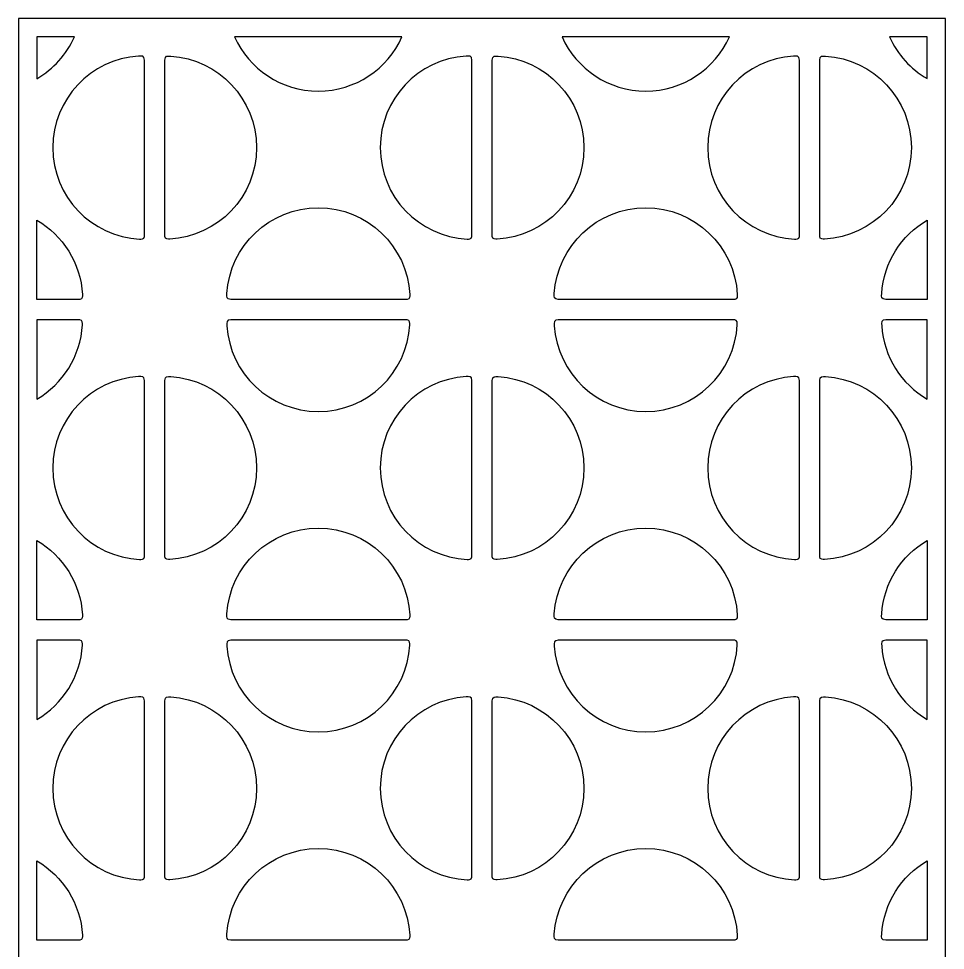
# Model space of a CAD drawing. Header units: centimetres. Extents: x -9.9 to 8.9, y -11 to 7.2.
# Drawn here: x -9.95 to -0.93, y -1.91 to 7.15 of the extents above; entities that cross this region are included whole.
import ezdxf

# ---------------------------------------------------------------- set-up
doc = ezdxf.new("R2010")
doc.units = ezdxf.units.CM
doc.header["$MEASUREMENT"] = 0
doc.layers.add('layer 1', color=7, linetype='Continuous')

msp = doc.modelspace()

# ---------------------------------------------------------------- linework, layer by layer
at = {"layer": 'layer 1', "color": 177}
for points, knots in [([(-9.94549, 7.15395), (-9.94549, 7.15395), (-0.92933, 7.15395), (-0.92933, 7.15395), (-0.92933, 7.15395), (-0.92933, 7.15395), (-0.92933, -10.97641), (-0.92933, -10.97641), (-0.92933, -10.97641), (-0.92933, -10.97641), (-9.94549, -10.97641), (-9.94549, -10.97641), (-9.94549, -10.97641), (-9.94549, -10.97641), (-9.94549, 7.15395), (-9.94549, 7.15395)], [0, 0, 0, 0, 0.2, 0.2, 0.2, 0.2, 0.4, 0.4, 0.4, 0.4, 0.6, 0.6, 0.6, 0.6, 1, 1, 1, 1]), ([(-9.40189, 6.97615), (-9.47847, 6.80547), (-9.60714, 6.66324), (-9.76769, 6.56973), (-9.76769, 6.56973), (-9.76769, 6.56973), (-9.76769, 6.97615), (-9.76769, 6.97615), (-9.76769, 6.97615), (-9.76769, 6.97615), (-9.40189, 6.97615), (-9.40189, 6.97615)], [0, 0, 0, 0, 0.25, 0.25, 0.25, 0.25, 0.5, 0.5, 0.5, 0.5, 1, 1, 1, 1]), ([(-6.21626, 6.97615), (-6.35562, 6.66555), (-6.66754, 6.44914), (-7.02995, 6.44914), (-7.02995, 6.44914), (-7.39239, 6.44914), (-7.70435, 6.66553), (-7.84372, 6.97615), (-7.84372, 6.97615), (-7.84372, 6.97615), (-6.21626, 6.97615), (-6.21626, 6.97615)], [0, 0, 0, 0, 0.25, 0.25, 0.25, 0.25, 0.5, 0.5, 0.5, 0.5, 1, 1, 1, 1]), ([(-3.03061, 6.97615), (-3.16997, 6.66555), (-3.48188, 6.44914), (-3.84429, 6.44914), (-3.84429, 6.44914), (-4.20673, 6.44914), (-4.5187, 6.66553), (-4.65806, 6.97615), (-4.65806, 6.97615), (-4.65806, 6.97615), (-3.03061, 6.97615), (-3.03061, 6.97615)], [0, 0, 0, 0, 0.25, 0.25, 0.25, 0.25, 0.5, 0.5, 0.5, 0.5, 1, 1, 1, 1]), ([(-1.10714, 6.57007), (-1.26742, 6.66359), (-1.3959, 6.80568), (-1.47239, 6.97615), (-1.47239, 6.97615), (-1.47239, 6.97615), (-1.10714, 6.97615), (-1.10714, 6.97615), (-1.10714, 6.97615), (-1.10714, 6.97615), (-1.10714, 6.57007), (-1.10714, 6.57007)], [0, 0, 0, 0, 0.25, 0.25, 0.25, 0.25, 0.5, 0.5, 0.5, 0.5, 1, 1, 1, 1]), ([(-8.72135, 5.89903), (-8.72135, 5.89903), (-8.72135, 5.03371), (-8.72135, 5.03371), (-8.72135, 5.03371), (-8.72135, 5.00645), (-8.75635, 5.00799), (-8.76854, 5.00881), (-8.76854, 5.00881), (-9.23887, 5.03337), (-9.61282, 5.42261), (-9.61282, 5.89903), (-9.61282, 5.89903), (-9.61282, 6.37207), (-9.24418, 6.75915), (-8.77858, 6.78869), (-8.77858, 6.78869), (-8.74701, 6.79136), (-8.72192, 6.79552), (-8.72135, 6.7495), (-8.72135, 6.7495), (-8.72135, 6.7495), (-8.72135, 5.89903), (-8.72135, 5.89903)], [0, 0, 0, 0, 0.1428571, 0.1428571, 0.1428571, 0.1428571, 0.2857143, 0.2857143, 0.2857143, 0.2857143, 0.4285714, 0.4285714, 0.4285714, 0.4285714, 0.5714286, 0.5714286, 0.5714286, 0.5714286, 0.7142857, 0.7142857, 0.7142857, 0.7142857, 1, 1, 1, 1]), ([(-8.52292, 5.89903), (-8.52292, 5.89903), (-8.52292, 5.03371), (-8.52292, 5.03371), (-8.52292, 5.03371), (-8.52292, 5.00645), (-8.48792, 5.00799), (-8.47573, 5.00881), (-8.47573, 5.00881), (-8.0054, 5.03337), (-7.63145, 5.42261), (-7.63145, 5.89903), (-7.63145, 5.89903), (-7.63145, 6.37207), (-8.00009, 6.75915), (-8.46569, 6.78869), (-8.46569, 6.78869), (-8.49727, 6.79136), (-8.52236, 6.79552), (-8.52292, 6.7495), (-8.52292, 6.7495), (-8.52292, 6.7495), (-8.52292, 5.89903), (-8.52292, 5.89903)], [0, 0, 0, 0, 0.1428571, 0.1428571, 0.1428571, 0.1428571, 0.2857143, 0.2857143, 0.2857143, 0.2857143, 0.4285714, 0.4285714, 0.4285714, 0.4285714, 0.5714286, 0.5714286, 0.5714286, 0.5714286, 0.7142857, 0.7142857, 0.7142857, 0.7142857, 1, 1, 1, 1]), ([(-5.53569, 5.89903), (-5.53569, 5.89903), (-5.53569, 5.03371), (-5.53569, 5.03371), (-5.53569, 5.03371), (-5.53569, 5.00645), (-5.57069, 5.00799), (-5.58288, 5.00881), (-5.58288, 5.00881), (-6.05321, 5.03337), (-6.42716, 5.42261), (-6.42716, 5.89903), (-6.42716, 5.89903), (-6.42716, 6.37207), (-6.05852, 6.75915), (-5.59292, 6.78869), (-5.59292, 6.78869), (-5.56135, 6.79136), (-5.53625, 6.79552), (-5.53569, 6.7495), (-5.53569, 6.7495), (-5.53569, 6.7495), (-5.53569, 5.89903), (-5.53569, 5.89903)], [0, 0, 0, 0, 0.1428571, 0.1428571, 0.1428571, 0.1428571, 0.2857143, 0.2857143, 0.2857143, 0.2857143, 0.4285714, 0.4285714, 0.4285714, 0.4285714, 0.5714286, 0.5714286, 0.5714286, 0.5714286, 0.7142857, 0.7142857, 0.7142857, 0.7142857, 1, 1, 1, 1]), ([(-5.33726, 5.89903), (-5.33726, 5.89903), (-5.33726, 5.03371), (-5.33726, 5.03371), (-5.33726, 5.03371), (-5.33726, 5.00645), (-5.30226, 5.00799), (-5.29007, 5.00881), (-5.29007, 5.00881), (-4.81974, 5.03337), (-4.44579, 5.42261), (-4.44579, 5.89903), (-4.44579, 5.89903), (-4.44579, 6.37207), (-4.81443, 6.75915), (-5.28003, 6.78869), (-5.28003, 6.78869), (-5.31161, 6.79136), (-5.3367, 6.79552), (-5.33726, 6.7495), (-5.33726, 6.7495), (-5.33726, 6.7495), (-5.33726, 5.89903), (-5.33726, 5.89903)], [0, 0, 0, 0, 0.1428571, 0.1428571, 0.1428571, 0.1428571, 0.2857143, 0.2857143, 0.2857143, 0.2857143, 0.4285714, 0.4285714, 0.4285714, 0.4285714, 0.5714286, 0.5714286, 0.5714286, 0.5714286, 0.7142857, 0.7142857, 0.7142857, 0.7142857, 1, 1, 1, 1]), ([(-2.35003, 5.89903), (-2.35003, 5.89903), (-2.35003, 5.03371), (-2.35003, 5.03371), (-2.35003, 5.03371), (-2.35003, 5.00645), (-2.38503, 5.00799), (-2.39722, 5.00881), (-2.39722, 5.00881), (-2.86755, 5.03337), (-3.2415, 5.42261), (-3.2415, 5.89903), (-3.2415, 5.89903), (-3.2415, 6.37207), (-2.87286, 6.75915), (-2.40726, 6.78869), (-2.40726, 6.78869), (-2.37568, 6.79136), (-2.35059, 6.79552), (-2.35003, 6.7495), (-2.35003, 6.7495), (-2.35003, 6.7495), (-2.35003, 5.89903), (-2.35003, 5.89903)], [0, 0, 0, 0, 0.1428571, 0.1428571, 0.1428571, 0.1428571, 0.2857143, 0.2857143, 0.2857143, 0.2857143, 0.4285714, 0.4285714, 0.4285714, 0.4285714, 0.5714286, 0.5714286, 0.5714286, 0.5714286, 0.7142857, 0.7142857, 0.7142857, 0.7142857, 1, 1, 1, 1]), ([(-2.1516, 5.89903), (-2.1516, 5.89903), (-2.1516, 5.03371), (-2.1516, 5.03371), (-2.1516, 5.03371), (-2.1516, 5.00645), (-2.1166, 5.00799), (-2.10441, 5.00881), (-2.10441, 5.00881), (-1.63408, 5.03337), (-1.26013, 5.42261), (-1.26013, 5.89903), (-1.26013, 5.89903), (-1.26013, 6.37207), (-1.62877, 6.75915), (-2.09437, 6.78869), (-2.09437, 6.78869), (-2.12594, 6.79136), (-2.15104, 6.79552), (-2.1516, 6.7495), (-2.1516, 6.7495), (-2.1516, 6.7495), (-2.1516, 5.89903), (-2.1516, 5.89903)], [0, 0, 0, 0, 0.1428571, 0.1428571, 0.1428571, 0.1428571, 0.2857143, 0.2857143, 0.2857143, 0.2857143, 0.4285714, 0.4285714, 0.4285714, 0.4285714, 0.5714286, 0.5714286, 0.5714286, 0.5714286, 0.7142857, 0.7142857, 0.7142857, 0.7142857, 1, 1, 1, 1]), ([(-7.02995, 4.42201), (-7.02995, 4.42201), (-6.16464, 4.42201), (-6.16464, 4.42201), (-6.16464, 4.42201), (-6.13737, 4.42201), (-6.13891, 4.45701), (-6.13974, 4.46921), (-6.13974, 4.46921), (-6.1643, 4.93954), (-6.55353, 5.31348), (-7.02995, 5.31348), (-7.02995, 5.31348), (-7.503, 5.31348), (-7.89008, 4.94485), (-7.91962, 4.47925), (-7.91962, 4.47925), (-7.92228, 4.44767), (-7.92645, 4.42258), (-7.88043, 4.42201), (-7.88043, 4.42201), (-7.88043, 4.42201), (-7.02995, 4.42201), (-7.02995, 4.42201)], [0, 0, 0, 0, 0.1428571, 0.1428571, 0.1428571, 0.1428571, 0.2857143, 0.2857143, 0.2857143, 0.2857143, 0.4285714, 0.4285714, 0.4285714, 0.4285714, 0.5714286, 0.5714286, 0.5714286, 0.5714286, 0.7142857, 0.7142857, 0.7142857, 0.7142857, 1, 1, 1, 1]), ([(-3.84429, 4.42201), (-3.84429, 4.42201), (-2.97897, 4.42201), (-2.97897, 4.42201), (-2.97897, 4.42201), (-2.95171, 4.42201), (-2.95325, 4.45701), (-2.95408, 4.46921), (-2.95408, 4.46921), (-2.97864, 4.93954), (-3.36787, 5.31348), (-3.84429, 5.31348), (-3.84429, 5.31348), (-4.31733, 5.31348), (-4.70441, 4.94485), (-4.73396, 4.47925), (-4.73396, 4.47925), (-4.73662, 4.44767), (-4.74079, 4.42258), (-4.69477, 4.42201), (-4.69477, 4.42201), (-4.69477, 4.42201), (-3.84429, 4.42201), (-3.84429, 4.42201)], [0, 0, 0, 0, 0.1428571, 0.1428571, 0.1428571, 0.1428571, 0.2857143, 0.2857143, 0.2857143, 0.2857143, 0.4285714, 0.4285714, 0.4285714, 0.4285714, 0.5714286, 0.5714286, 0.5714286, 0.5714286, 0.7142857, 0.7142857, 0.7142857, 0.7142857, 1, 1, 1, 1]), ([(-9.76769, 4.42201), (-9.76769, 4.42201), (-9.3503, 4.42201), (-9.3503, 4.42201), (-9.3503, 4.42201), (-9.32304, 4.42201), (-9.32457, 4.45701), (-9.3254, 4.46921), (-9.3254, 4.46921), (-9.34155, 4.77835), (-9.51524, 5.04584), (-9.76769, 5.19288), (-9.76769, 5.19288), (-9.76769, 5.19288), (-9.76769, 4.42201), (-9.76769, 4.42201)], [0, 0, 0, 0, 0.2, 0.2, 0.2, 0.2, 0.4, 0.4, 0.4, 0.4, 0.6, 0.6, 0.6, 0.6, 1, 1, 1, 1]), ([(-1.10714, 5.19253), (-1.35655, 5.04702), (-1.52897, 4.7839), (-1.54829, 4.47925), (-1.54829, 4.47925), (-1.55096, 4.44767), (-1.55513, 4.42258), (-1.50911, 4.42201), (-1.50911, 4.42201), (-1.50911, 4.42201), (-1.10714, 4.42201), (-1.10714, 4.42201), (-1.10714, 4.42201), (-1.10714, 4.42201), (-1.10714, 5.19253), (-1.10714, 5.19253)], [0, 0, 0, 0, 0.2, 0.2, 0.2, 0.2, 0.4, 0.4, 0.4, 0.4, 0.6, 0.6, 0.6, 0.6, 1, 1, 1, 1]), ([(-9.76769, 4.22359), (-9.76769, 4.22359), (-9.3503, 4.22359), (-9.3503, 4.22359), (-9.3503, 4.22359), (-9.32304, 4.22359), (-9.32457, 4.18859), (-9.3254, 4.1764), (-9.3254, 4.1764), (-9.34155, 3.86725), (-9.51524, 3.59976), (-9.76769, 3.45271), (-9.76769, 3.45271), (-9.76769, 3.45271), (-9.76769, 4.22359), (-9.76769, 4.22359)], [0, 0, 0, 0, 0.2, 0.2, 0.2, 0.2, 0.4, 0.4, 0.4, 0.4, 0.6, 0.6, 0.6, 0.6, 1, 1, 1, 1]), ([(-7.02995, 4.22359), (-7.02995, 4.22359), (-6.16464, 4.22359), (-6.16464, 4.22359), (-6.16464, 4.22359), (-6.13737, 4.22359), (-6.13891, 4.18859), (-6.13974, 4.1764), (-6.13974, 4.1764), (-6.1643, 3.70606), (-6.55353, 3.33212), (-7.02995, 3.33212), (-7.02995, 3.33212), (-7.503, 3.33212), (-7.89008, 3.70075), (-7.91962, 4.16636), (-7.91962, 4.16636), (-7.92228, 4.19793), (-7.92645, 4.22303), (-7.88043, 4.22359), (-7.88043, 4.22359), (-7.88043, 4.22359), (-7.02995, 4.22359), (-7.02995, 4.22359)], [0, 0, 0, 0, 0.1428571, 0.1428571, 0.1428571, 0.1428571, 0.2857143, 0.2857143, 0.2857143, 0.2857143, 0.4285714, 0.4285714, 0.4285714, 0.4285714, 0.5714286, 0.5714286, 0.5714286, 0.5714286, 0.7142857, 0.7142857, 0.7142857, 0.7142857, 1, 1, 1, 1]), ([(-3.84429, 4.22359), (-3.84429, 4.22359), (-2.97897, 4.22359), (-2.97897, 4.22359), (-2.97897, 4.22359), (-2.95171, 4.22359), (-2.95325, 4.18859), (-2.95408, 4.1764), (-2.95408, 4.1764), (-2.97864, 3.70606), (-3.36787, 3.33212), (-3.84429, 3.33212), (-3.84429, 3.33212), (-4.31733, 3.33212), (-4.70441, 3.70075), (-4.73396, 4.16636), (-4.73396, 4.16636), (-4.73662, 4.19793), (-4.74079, 4.22303), (-4.69477, 4.22359), (-4.69477, 4.22359), (-4.69477, 4.22359), (-3.84429, 4.22359), (-3.84429, 4.22359)], [0, 0, 0, 0, 0.1428571, 0.1428571, 0.1428571, 0.1428571, 0.2857143, 0.2857143, 0.2857143, 0.2857143, 0.4285714, 0.4285714, 0.4285714, 0.4285714, 0.5714286, 0.5714286, 0.5714286, 0.5714286, 0.7142857, 0.7142857, 0.7142857, 0.7142857, 1, 1, 1, 1]), ([(-1.10714, 3.45306), (-1.35655, 3.59857), (-1.52897, 3.8617), (-1.54829, 4.16636), (-1.54829, 4.16636), (-1.55096, 4.19793), (-1.55513, 4.22303), (-1.50911, 4.22359), (-1.50911, 4.22359), (-1.50911, 4.22359), (-1.10714, 4.22359), (-1.10714, 4.22359), (-1.10714, 4.22359), (-1.10714, 4.22359), (-1.10714, 3.45306), (-1.10714, 3.45306)], [0, 0, 0, 0, 0.2, 0.2, 0.2, 0.2, 0.4, 0.4, 0.4, 0.4, 0.6, 0.6, 0.6, 0.6, 1, 1, 1, 1]), ([(-8.72135, 2.78201), (-8.72135, 2.78201), (-8.72135, 1.91669), (-8.72135, 1.91669), (-8.72135, 1.91669), (-8.72135, 1.88943), (-8.75635, 1.89097), (-8.76854, 1.89179), (-8.76854, 1.89179), (-9.23887, 1.91636), (-9.61282, 2.30559), (-9.61282, 2.78201), (-9.61282, 2.78201), (-9.61282, 3.25505), (-9.24418, 3.64213), (-8.77858, 3.67168), (-8.77858, 3.67168), (-8.74701, 3.67434), (-8.72192, 3.67851), (-8.72135, 3.63249), (-8.72135, 3.63249), (-8.72135, 3.63249), (-8.72135, 2.78201), (-8.72135, 2.78201)], [0, 0, 0, 0, 0.1428571, 0.1428571, 0.1428571, 0.1428571, 0.2857143, 0.2857143, 0.2857143, 0.2857143, 0.4285714, 0.4285714, 0.4285714, 0.4285714, 0.5714286, 0.5714286, 0.5714286, 0.5714286, 0.7142857, 0.7142857, 0.7142857, 0.7142857, 1, 1, 1, 1]), ([(-8.52292, 2.78201), (-8.52292, 2.78201), (-8.52292, 1.91669), (-8.52292, 1.91669), (-8.52292, 1.91669), (-8.52292, 1.88943), (-8.48792, 1.89097), (-8.47573, 1.89179), (-8.47573, 1.89179), (-8.0054, 1.91636), (-7.63145, 2.30559), (-7.63145, 2.78201), (-7.63145, 2.78201), (-7.63145, 3.25505), (-8.00009, 3.64213), (-8.46569, 3.67168), (-8.46569, 3.67168), (-8.49727, 3.67434), (-8.52236, 3.67851), (-8.52292, 3.63249), (-8.52292, 3.63249), (-8.52292, 3.63249), (-8.52292, 2.78201), (-8.52292, 2.78201)], [0, 0, 0, 0, 0.1428571, 0.1428571, 0.1428571, 0.1428571, 0.2857143, 0.2857143, 0.2857143, 0.2857143, 0.4285714, 0.4285714, 0.4285714, 0.4285714, 0.5714286, 0.5714286, 0.5714286, 0.5714286, 0.7142857, 0.7142857, 0.7142857, 0.7142857, 1, 1, 1, 1]), ([(-5.53569, 2.78201), (-5.53569, 2.78201), (-5.53569, 1.91669), (-5.53569, 1.91669), (-5.53569, 1.91669), (-5.53569, 1.88943), (-5.57069, 1.89097), (-5.58288, 1.89179), (-5.58288, 1.89179), (-6.05321, 1.91636), (-6.42716, 2.30559), (-6.42716, 2.78201), (-6.42716, 2.78201), (-6.42716, 3.25505), (-6.05852, 3.64213), (-5.59292, 3.67168), (-5.59292, 3.67168), (-5.56135, 3.67434), (-5.53625, 3.67851), (-5.53569, 3.63249), (-5.53569, 3.63249), (-5.53569, 3.63249), (-5.53569, 2.78201), (-5.53569, 2.78201)], [0, 0, 0, 0, 0.1428571, 0.1428571, 0.1428571, 0.1428571, 0.2857143, 0.2857143, 0.2857143, 0.2857143, 0.4285714, 0.4285714, 0.4285714, 0.4285714, 0.5714286, 0.5714286, 0.5714286, 0.5714286, 0.7142857, 0.7142857, 0.7142857, 0.7142857, 1, 1, 1, 1]), ([(-5.33726, 2.78201), (-5.33726, 2.78201), (-5.33726, 1.91669), (-5.33726, 1.91669), (-5.33726, 1.91669), (-5.33726, 1.88943), (-5.30226, 1.89097), (-5.29007, 1.89179), (-5.29007, 1.89179), (-4.81974, 1.91636), (-4.44579, 2.30559), (-4.44579, 2.78201), (-4.44579, 2.78201), (-4.44579, 3.25505), (-4.81443, 3.64213), (-5.28003, 3.67168), (-5.28003, 3.67168), (-5.31161, 3.67434), (-5.3367, 3.67851), (-5.33726, 3.63249), (-5.33726, 3.63249), (-5.33726, 3.63249), (-5.33726, 2.78201), (-5.33726, 2.78201)], [0, 0, 0, 0, 0.1428571, 0.1428571, 0.1428571, 0.1428571, 0.2857143, 0.2857143, 0.2857143, 0.2857143, 0.4285714, 0.4285714, 0.4285714, 0.4285714, 0.5714286, 0.5714286, 0.5714286, 0.5714286, 0.7142857, 0.7142857, 0.7142857, 0.7142857, 1, 1, 1, 1]), ([(-2.35003, 2.78201), (-2.35003, 2.78201), (-2.35003, 1.91669), (-2.35003, 1.91669), (-2.35003, 1.91669), (-2.35003, 1.88943), (-2.38503, 1.89097), (-2.39722, 1.89179), (-2.39722, 1.89179), (-2.86755, 1.91636), (-3.2415, 2.30559), (-3.2415, 2.78201), (-3.2415, 2.78201), (-3.2415, 3.25505), (-2.87286, 3.64213), (-2.40726, 3.67168), (-2.40726, 3.67168), (-2.37568, 3.67434), (-2.35059, 3.67851), (-2.35003, 3.63249), (-2.35003, 3.63249), (-2.35003, 3.63249), (-2.35003, 2.78201), (-2.35003, 2.78201)], [0, 0, 0, 0, 0.1428571, 0.1428571, 0.1428571, 0.1428571, 0.2857143, 0.2857143, 0.2857143, 0.2857143, 0.4285714, 0.4285714, 0.4285714, 0.4285714, 0.5714286, 0.5714286, 0.5714286, 0.5714286, 0.7142857, 0.7142857, 0.7142857, 0.7142857, 1, 1, 1, 1]), ([(-2.1516, 2.78201), (-2.1516, 2.78201), (-2.1516, 1.91669), (-2.1516, 1.91669), (-2.1516, 1.91669), (-2.1516, 1.88943), (-2.1166, 1.89097), (-2.10441, 1.89179), (-2.10441, 1.89179), (-1.63408, 1.91636), (-1.26013, 2.30559), (-1.26013, 2.78201), (-1.26013, 2.78201), (-1.26013, 3.25505), (-1.62877, 3.64213), (-2.09437, 3.67168), (-2.09437, 3.67168), (-2.12594, 3.67434), (-2.15104, 3.67851), (-2.1516, 3.63249), (-2.1516, 3.63249), (-2.1516, 3.63249), (-2.1516, 2.78201), (-2.1516, 2.78201)], [0, 0, 0, 0, 0.1428571, 0.1428571, 0.1428571, 0.1428571, 0.2857143, 0.2857143, 0.2857143, 0.2857143, 0.4285714, 0.4285714, 0.4285714, 0.4285714, 0.5714286, 0.5714286, 0.5714286, 0.5714286, 0.7142857, 0.7142857, 0.7142857, 0.7142857, 1, 1, 1, 1]), ([(-7.02995, 1.305), (-7.02995, 1.305), (-6.16464, 1.305), (-6.16464, 1.305), (-6.16464, 1.305), (-6.13737, 1.305), (-6.13891, 1.34), (-6.13974, 1.35219), (-6.13974, 1.35219), (-6.1643, 1.82252), (-6.55353, 2.19647), (-7.02995, 2.19647), (-7.02995, 2.19647), (-7.503, 2.19647), (-7.89008, 1.82783), (-7.91962, 1.36223), (-7.91962, 1.36223), (-7.92228, 1.33065), (-7.92645, 1.30556), (-7.88043, 1.305), (-7.88043, 1.305), (-7.88043, 1.305), (-7.02995, 1.305), (-7.02995, 1.305)], [0, 0, 0, 0, 0.1428571, 0.1428571, 0.1428571, 0.1428571, 0.2857143, 0.2857143, 0.2857143, 0.2857143, 0.4285714, 0.4285714, 0.4285714, 0.4285714, 0.5714286, 0.5714286, 0.5714286, 0.5714286, 0.7142857, 0.7142857, 0.7142857, 0.7142857, 1, 1, 1, 1]), ([(-3.84429, 1.305), (-3.84429, 1.305), (-2.97897, 1.305), (-2.97897, 1.305), (-2.97897, 1.305), (-2.95171, 1.305), (-2.95325, 1.34), (-2.95408, 1.35219), (-2.95408, 1.35219), (-2.97864, 1.82252), (-3.36787, 2.19647), (-3.84429, 2.19647), (-3.84429, 2.19647), (-4.31733, 2.19647), (-4.70441, 1.82783), (-4.73396, 1.36223), (-4.73396, 1.36223), (-4.73662, 1.33065), (-4.74079, 1.30556), (-4.69477, 1.305), (-4.69477, 1.305), (-4.69477, 1.305), (-3.84429, 1.305), (-3.84429, 1.305)], [0, 0, 0, 0, 0.1428571, 0.1428571, 0.1428571, 0.1428571, 0.2857143, 0.2857143, 0.2857143, 0.2857143, 0.4285714, 0.4285714, 0.4285714, 0.4285714, 0.5714286, 0.5714286, 0.5714286, 0.5714286, 0.7142857, 0.7142857, 0.7142857, 0.7142857, 1, 1, 1, 1]), ([(-9.76769, 1.305), (-9.76769, 1.305), (-9.3503, 1.305), (-9.3503, 1.305), (-9.3503, 1.305), (-9.32304, 1.305), (-9.32457, 1.34), (-9.3254, 1.35219), (-9.3254, 1.35219), (-9.34155, 1.66133), (-9.51524, 1.92882), (-9.76769, 2.07586), (-9.76769, 2.07586), (-9.76769, 2.07586), (-9.76769, 1.305), (-9.76769, 1.305)], [0, 0, 0, 0, 0.2, 0.2, 0.2, 0.2, 0.4, 0.4, 0.4, 0.4, 0.6, 0.6, 0.6, 0.6, 1, 1, 1, 1]), ([(-1.10714, 2.07552), (-1.35655, 1.93), (-1.52897, 1.66689), (-1.54829, 1.36223), (-1.54829, 1.36223), (-1.55096, 1.33065), (-1.55513, 1.30556), (-1.50911, 1.305), (-1.50911, 1.305), (-1.50911, 1.305), (-1.10714, 1.305), (-1.10714, 1.305), (-1.10714, 1.305), (-1.10714, 1.305), (-1.10714, 2.07552), (-1.10714, 2.07552)], [0, 0, 0, 0, 0.2, 0.2, 0.2, 0.2, 0.4, 0.4, 0.4, 0.4, 0.6, 0.6, 0.6, 0.6, 1, 1, 1, 1]), ([(-9.76769, 1.10657), (-9.76769, 1.10657), (-9.3503, 1.10657), (-9.3503, 1.10657), (-9.3503, 1.10657), (-9.32304, 1.10657), (-9.32457, 1.07157), (-9.3254, 1.05938), (-9.3254, 1.05938), (-9.34155, 0.75023), (-9.51524, 0.48274), (-9.76769, 0.3357), (-9.76769, 0.3357), (-9.76769, 0.3357), (-9.76769, 1.10657), (-9.76769, 1.10657)], [0, 0, 0, 0, 0.2, 0.2, 0.2, 0.2, 0.4, 0.4, 0.4, 0.4, 0.6, 0.6, 0.6, 0.6, 1, 1, 1, 1]), ([(-7.02995, 1.10657), (-7.02995, 1.10657), (-6.16464, 1.10657), (-6.16464, 1.10657), (-6.16464, 1.10657), (-6.13737, 1.10657), (-6.13891, 1.07157), (-6.13974, 1.05938), (-6.13974, 1.05938), (-6.1643, 0.58905), (-6.55353, 0.2151), (-7.02995, 0.2151), (-7.02995, 0.2151), (-7.503, 0.2151), (-7.89008, 0.58374), (-7.91962, 1.04934), (-7.91962, 1.04934), (-7.92228, 1.08091), (-7.92645, 1.10601), (-7.88043, 1.10657), (-7.88043, 1.10657), (-7.88043, 1.10657), (-7.02995, 1.10657), (-7.02995, 1.10657)], [0, 0, 0, 0, 0.1428571, 0.1428571, 0.1428571, 0.1428571, 0.2857143, 0.2857143, 0.2857143, 0.2857143, 0.4285714, 0.4285714, 0.4285714, 0.4285714, 0.5714286, 0.5714286, 0.5714286, 0.5714286, 0.7142857, 0.7142857, 0.7142857, 0.7142857, 1, 1, 1, 1]), ([(-3.84429, 1.10657), (-3.84429, 1.10657), (-2.97897, 1.10657), (-2.97897, 1.10657), (-2.97897, 1.10657), (-2.95171, 1.10657), (-2.95325, 1.07157), (-2.95408, 1.05938), (-2.95408, 1.05938), (-2.97864, 0.58905), (-3.36787, 0.2151), (-3.84429, 0.2151), (-3.84429, 0.2151), (-4.31733, 0.2151), (-4.70441, 0.58374), (-4.73396, 1.04934), (-4.73396, 1.04934), (-4.73662, 1.08091), (-4.74079, 1.10601), (-4.69477, 1.10657), (-4.69477, 1.10657), (-4.69477, 1.10657), (-3.84429, 1.10657), (-3.84429, 1.10657)], [0, 0, 0, 0, 0.1428571, 0.1428571, 0.1428571, 0.1428571, 0.2857143, 0.2857143, 0.2857143, 0.2857143, 0.4285714, 0.4285714, 0.4285714, 0.4285714, 0.5714286, 0.5714286, 0.5714286, 0.5714286, 0.7142857, 0.7142857, 0.7142857, 0.7142857, 1, 1, 1, 1]), ([(-1.10714, 0.33604), (-1.35655, 0.48156), (-1.52897, 0.74468), (-1.54829, 1.04934), (-1.54829, 1.04934), (-1.55096, 1.08091), (-1.55513, 1.10601), (-1.50911, 1.10657), (-1.50911, 1.10657), (-1.50911, 1.10657), (-1.10714, 1.10657), (-1.10714, 1.10657), (-1.10714, 1.10657), (-1.10714, 1.10657), (-1.10714, 0.33604), (-1.10714, 0.33604)], [0, 0, 0, 0, 0.2, 0.2, 0.2, 0.2, 0.4, 0.4, 0.4, 0.4, 0.6, 0.6, 0.6, 0.6, 1, 1, 1, 1]), ([(-8.72135, -0.33501), (-8.72135, -0.33501), (-8.72135, -1.20032), (-8.72135, -1.20032), (-8.72135, -1.20032), (-8.72135, -1.22758), (-8.75635, -1.22605), (-8.76854, -1.22522), (-8.76854, -1.22522), (-9.23887, -1.20065), (-9.61282, -0.81143), (-9.61282, -0.33501), (-9.61282, -0.33501), (-9.61282, 0.13803), (-9.24418, 0.52512), (-8.77858, 0.55466), (-8.77858, 0.55466), (-8.74701, 0.55732), (-8.72192, 0.56149), (-8.72135, 0.51547), (-8.72135, 0.51547), (-8.72135, 0.51547), (-8.72135, -0.33501), (-8.72135, -0.33501)], [0, 0, 0, 0, 0.1428571, 0.1428571, 0.1428571, 0.1428571, 0.2857143, 0.2857143, 0.2857143, 0.2857143, 0.4285714, 0.4285714, 0.4285714, 0.4285714, 0.5714286, 0.5714286, 0.5714286, 0.5714286, 0.7142857, 0.7142857, 0.7142857, 0.7142857, 1, 1, 1, 1]), ([(-8.52292, -0.33501), (-8.52292, -0.33501), (-8.52292, -1.20032), (-8.52292, -1.20032), (-8.52292, -1.20032), (-8.52292, -1.22758), (-8.48792, -1.22605), (-8.47573, -1.22522), (-8.47573, -1.22522), (-8.0054, -1.20065), (-7.63145, -0.81143), (-7.63145, -0.33501), (-7.63145, -0.33501), (-7.63145, 0.13803), (-8.00009, 0.52512), (-8.46569, 0.55466), (-8.46569, 0.55466), (-8.49727, 0.55732), (-8.52236, 0.56149), (-8.52292, 0.51547), (-8.52292, 0.51547), (-8.52292, 0.51547), (-8.52292, -0.33501), (-8.52292, -0.33501)], [0, 0, 0, 0, 0.1428571, 0.1428571, 0.1428571, 0.1428571, 0.2857143, 0.2857143, 0.2857143, 0.2857143, 0.4285714, 0.4285714, 0.4285714, 0.4285714, 0.5714286, 0.5714286, 0.5714286, 0.5714286, 0.7142857, 0.7142857, 0.7142857, 0.7142857, 1, 1, 1, 1]), ([(-5.53569, -0.33501), (-5.53569, -0.33501), (-5.53569, -1.20032), (-5.53569, -1.20032), (-5.53569, -1.20032), (-5.53569, -1.22758), (-5.57069, -1.22605), (-5.58288, -1.22522), (-5.58288, -1.22522), (-6.05321, -1.20065), (-6.42716, -0.81143), (-6.42716, -0.33501), (-6.42716, -0.33501), (-6.42716, 0.13803), (-6.05852, 0.52512), (-5.59292, 0.55466), (-5.59292, 0.55466), (-5.56135, 0.55732), (-5.53625, 0.56149), (-5.53569, 0.51547), (-5.53569, 0.51547), (-5.53569, 0.51547), (-5.53569, -0.33501), (-5.53569, -0.33501)], [0, 0, 0, 0, 0.1428571, 0.1428571, 0.1428571, 0.1428571, 0.2857143, 0.2857143, 0.2857143, 0.2857143, 0.4285714, 0.4285714, 0.4285714, 0.4285714, 0.5714286, 0.5714286, 0.5714286, 0.5714286, 0.7142857, 0.7142857, 0.7142857, 0.7142857, 1, 1, 1, 1]), ([(-5.33726, -0.33501), (-5.33726, -0.33501), (-5.33726, -1.20032), (-5.33726, -1.20032), (-5.33726, -1.20032), (-5.33726, -1.22758), (-5.30226, -1.22605), (-5.29007, -1.22522), (-5.29007, -1.22522), (-4.81974, -1.20065), (-4.44579, -0.81143), (-4.44579, -0.33501), (-4.44579, -0.33501), (-4.44579, 0.13803), (-4.81443, 0.52512), (-5.28003, 0.55466), (-5.28003, 0.55466), (-5.31161, 0.55732), (-5.3367, 0.56149), (-5.33726, 0.51547), (-5.33726, 0.51547), (-5.33726, 0.51547), (-5.33726, -0.33501), (-5.33726, -0.33501)], [0, 0, 0, 0, 0.1428571, 0.1428571, 0.1428571, 0.1428571, 0.2857143, 0.2857143, 0.2857143, 0.2857143, 0.4285714, 0.4285714, 0.4285714, 0.4285714, 0.5714286, 0.5714286, 0.5714286, 0.5714286, 0.7142857, 0.7142857, 0.7142857, 0.7142857, 1, 1, 1, 1]), ([(-2.35003, -0.33501), (-2.35003, -0.33501), (-2.35003, -1.20032), (-2.35003, -1.20032), (-2.35003, -1.20032), (-2.35003, -1.22758), (-2.38503, -1.22605), (-2.39722, -1.22522), (-2.39722, -1.22522), (-2.86755, -1.20065), (-3.2415, -0.81143), (-3.2415, -0.33501), (-3.2415, -0.33501), (-3.2415, 0.13803), (-2.87286, 0.52512), (-2.40726, 0.55466), (-2.40726, 0.55466), (-2.37568, 0.55732), (-2.35059, 0.56149), (-2.35003, 0.51547), (-2.35003, 0.51547), (-2.35003, 0.51547), (-2.35003, -0.33501), (-2.35003, -0.33501)], [0, 0, 0, 0, 0.1428571, 0.1428571, 0.1428571, 0.1428571, 0.2857143, 0.2857143, 0.2857143, 0.2857143, 0.4285714, 0.4285714, 0.4285714, 0.4285714, 0.5714286, 0.5714286, 0.5714286, 0.5714286, 0.7142857, 0.7142857, 0.7142857, 0.7142857, 1, 1, 1, 1]), ([(-2.1516, -0.33501), (-2.1516, -0.33501), (-2.1516, -1.20032), (-2.1516, -1.20032), (-2.1516, -1.20032), (-2.1516, -1.22758), (-2.1166, -1.22605), (-2.10441, -1.22522), (-2.10441, -1.22522), (-1.63408, -1.20065), (-1.26013, -0.81143), (-1.26013, -0.33501), (-1.26013, -0.33501), (-1.26013, 0.13803), (-1.62877, 0.52512), (-2.09437, 0.55466), (-2.09437, 0.55466), (-2.12594, 0.55732), (-2.15104, 0.56149), (-2.1516, 0.51547), (-2.1516, 0.51547), (-2.1516, 0.51547), (-2.1516, -0.33501), (-2.1516, -0.33501)], [0, 0, 0, 0, 0.1428571, 0.1428571, 0.1428571, 0.1428571, 0.2857143, 0.2857143, 0.2857143, 0.2857143, 0.4285714, 0.4285714, 0.4285714, 0.4285714, 0.5714286, 0.5714286, 0.5714286, 0.5714286, 0.7142857, 0.7142857, 0.7142857, 0.7142857, 1, 1, 1, 1]), ([(-7.02995, -1.81202), (-7.02995, -1.81202), (-6.16464, -1.81202), (-6.16464, -1.81202), (-6.16464, -1.81202), (-6.13737, -1.81202), (-6.13891, -1.77702), (-6.13974, -1.76483), (-6.13974, -1.76483), (-6.1643, -1.29449), (-6.55353, -0.92055), (-7.02995, -0.92055), (-7.02995, -0.92055), (-7.503, -0.92055), (-7.89008, -1.28918), (-7.91962, -1.75478), (-7.91962, -1.75478), (-7.92228, -1.78636), (-7.92645, -1.81145), (-7.88043, -1.81202), (-7.88043, -1.81202), (-7.88043, -1.81202), (-7.02995, -1.81202), (-7.02995, -1.81202)], [0, 0, 0, 0, 0.1428571, 0.1428571, 0.1428571, 0.1428571, 0.2857143, 0.2857143, 0.2857143, 0.2857143, 0.4285714, 0.4285714, 0.4285714, 0.4285714, 0.5714286, 0.5714286, 0.5714286, 0.5714286, 0.7142857, 0.7142857, 0.7142857, 0.7142857, 1, 1, 1, 1]), ([(-3.84429, -1.81202), (-3.84429, -1.81202), (-2.97897, -1.81202), (-2.97897, -1.81202), (-2.97897, -1.81202), (-2.95171, -1.81202), (-2.95325, -1.77702), (-2.95408, -1.76483), (-2.95408, -1.76483), (-2.97864, -1.29449), (-3.36787, -0.92055), (-3.84429, -0.92055), (-3.84429, -0.92055), (-4.31733, -0.92055), (-4.70441, -1.28918), (-4.73396, -1.75478), (-4.73396, -1.75478), (-4.73662, -1.78636), (-4.74079, -1.81145), (-4.69477, -1.81202), (-4.69477, -1.81202), (-4.69477, -1.81202), (-3.84429, -1.81202), (-3.84429, -1.81202)], [0, 0, 0, 0, 0.1428571, 0.1428571, 0.1428571, 0.1428571, 0.2857143, 0.2857143, 0.2857143, 0.2857143, 0.4285714, 0.4285714, 0.4285714, 0.4285714, 0.5714286, 0.5714286, 0.5714286, 0.5714286, 0.7142857, 0.7142857, 0.7142857, 0.7142857, 1, 1, 1, 1]), ([(-9.76769, -1.81202), (-9.76769, -1.81202), (-9.3503, -1.81202), (-9.3503, -1.81202), (-9.3503, -1.81202), (-9.32304, -1.81202), (-9.32457, -1.77702), (-9.3254, -1.76483), (-9.3254, -1.76483), (-9.34155, -1.45568), (-9.51524, -1.18819), (-9.76769, -1.04114), (-9.76769, -1.04114), (-9.76769, -1.04114), (-9.76769, -1.81202), (-9.76769, -1.81202)], [0, 0, 0, 0, 0.2, 0.2, 0.2, 0.2, 0.4, 0.4, 0.4, 0.4, 0.6, 0.6, 0.6, 0.6, 1, 1, 1, 1]), ([(-1.10714, -1.04149), (-1.35655, -1.187), (-1.52897, -1.45013), (-1.54829, -1.75478), (-1.54829, -1.75478), (-1.55096, -1.78636), (-1.55513, -1.81145), (-1.50911, -1.81202), (-1.50911, -1.81202), (-1.50911, -1.81202), (-1.10714, -1.81202), (-1.10714, -1.81202), (-1.10714, -1.81202), (-1.10714, -1.81202), (-1.10714, -1.04149), (-1.10714, -1.04149)], [0, 0, 0, 0, 0.2, 0.2, 0.2, 0.2, 0.4, 0.4, 0.4, 0.4, 0.6, 0.6, 0.6, 0.6, 1, 1, 1, 1])]:
    msp.add_open_spline(points, degree=3, knots=knots, dxfattribs=at)

doc.saveas('drawing.dxf')
